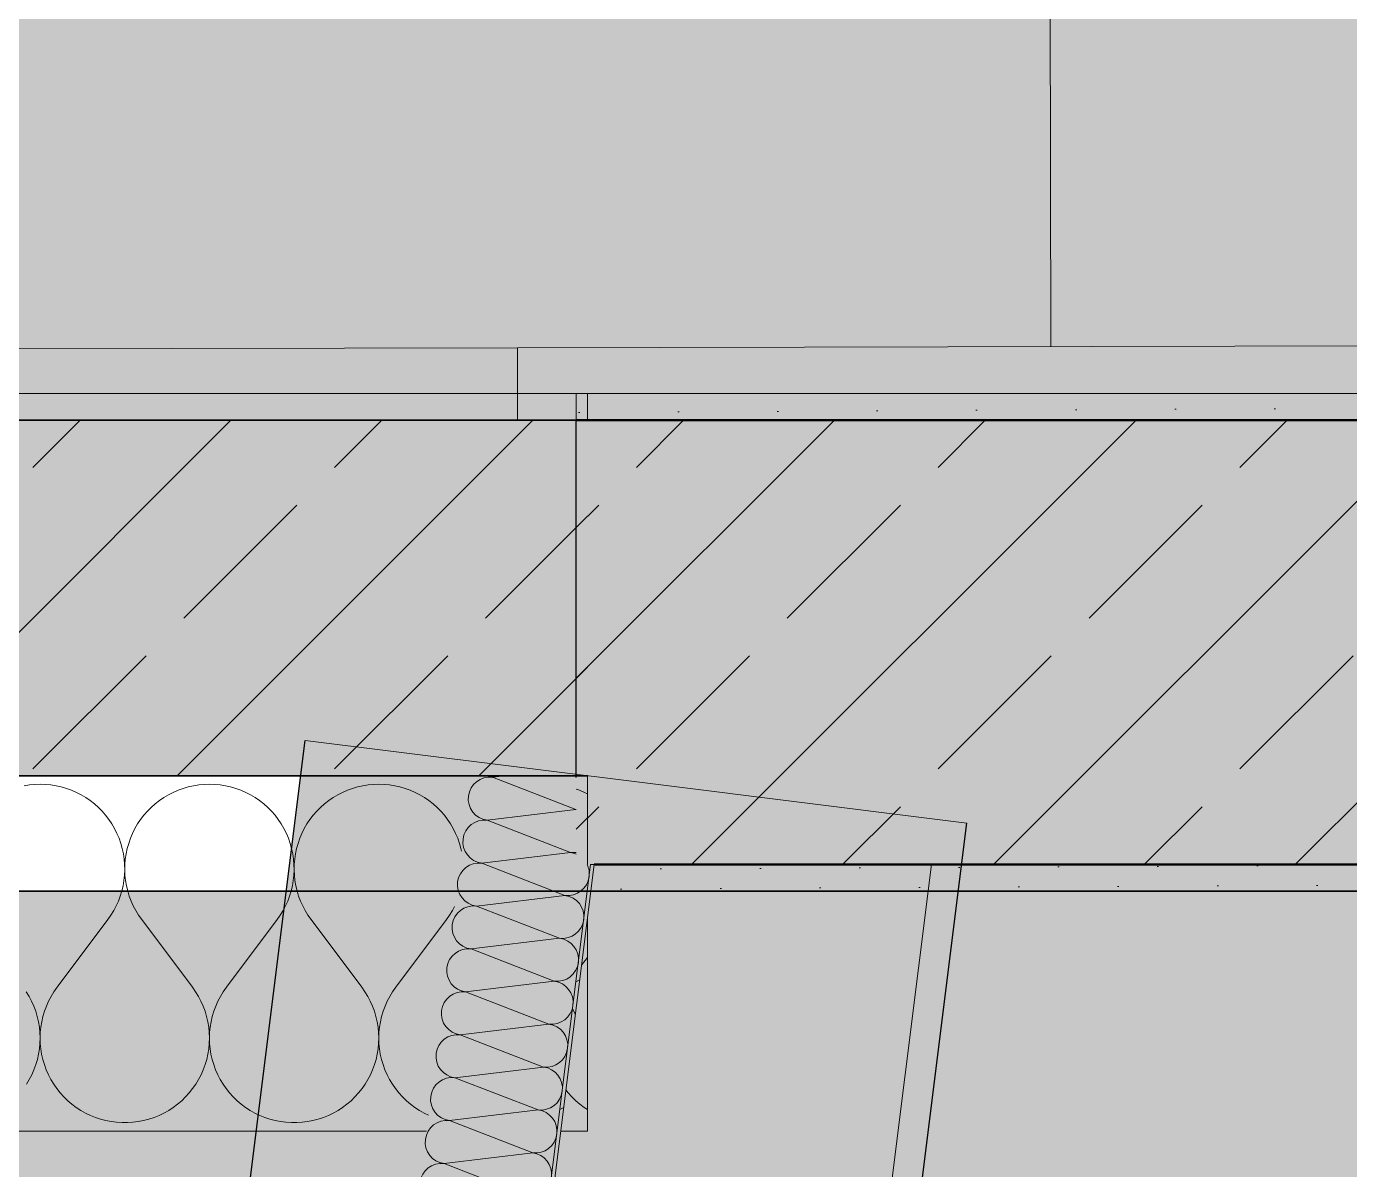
# Model space of a CAD drawing. Header units: metres. Extents: x -22.4 to 53.1, y 133.6 to 157.9.
# Drawn here: x 29.599 to 30.343, y 137.618 to 138.262 of the extents above; entities that cross this region are included whole.
import ezdxf

# ---------------------------------------------------------------- set-up
doc = ezdxf.new("R2010")
doc.units = ezdxf.units.M
doc.header["$MEASUREMENT"] = 0
doc.linetypes.add('Punktlinie', pattern=[0.0035, 0, -0.0035])
doc.linetypes.add('Strichlinie_ eng', pattern=[0.0023, 0.0015, -0.0008])
for name, color, linetype in [('10  Fassade', 7, 'Continuous'), ('10  Fassade_Schnittschraffur', 7, 'Continuous'), ('10  Treppen + Rampen', 7, 'Continuous'), ('10  Wand Massiv', 7, 'Continuous'), ('10  Wand Massiv_Deckschraffur', 7, 'Continuous'), ('10  Wand Massiv_Fenster', 7, 'Continuous'), ('10  Wand Massiv_Schnittschraffur', 7, 'Continuous'), ('20  Boden Aufbauten', 7, 'Continuous'), ('20  Boden Aufbauten_Deckschraffur', 7, 'Continuous'), ('Neubau_10  Treppen + Rampen', 7, 'Continuous'), ('Neubau_20  Boden Aufbauten', 7, 'Continuous'), ('Neubau_20  Boden Aufbauten_Deckschraffur', 7, 'Continuous'), ('Neubau_50  NUF - Raumstempel', 7, 'Continuous')]:
    doc.layers.add(name, color=color, linetype=linetype)
pattern_1 = [(26.86749, (-110.107942, 75.264664), (-0.0112982155, 0.0223013526), [0, -0.025])]

# ---------------------------------------------------------------- blocks, each defined once
blk = doc.blocks.new('*X23', base_point=(-23.4289, 120.77961))
at = {"layer": '20  Boden Aufbauten_Deckschraffur', "color": 254, "linetype": 'Continuous', "lineweight": 18, "ltscale": 1000, "true_color": 0xdfdfdf}
for p, q in [((30.17478, 138.08137), (30.17415, 138.38137)), ((29.87478, 138.08074), (30.76843, 138.08263)), ((28.97479, 138.07882), (29.87478, 138.08074)), ((28.97479, 138.07882), (29.87478, 138.08074)), ((29.87487, 138.03991), (29.87478, 138.08074))]:
    blk.add_line(p, q, dxfattribs=at)
blk = doc.blocks.new('*X62', base_point=(-23.4289, 120.77961))
at = {"layer": '10  Wand Massiv_Schnittschraffur', "color": 98, "linetype": 'Continuous', "lineweight": 13, "ltscale": 1000, "true_color": 0x000100}
for p, q in [((29.60033, 137.83477), (29.59736, 137.83429)), ((29.60333, 137.83505), (29.60033, 137.83477)), ((29.60634, 137.83515), (29.60333, 137.83505)), ((29.60935, 137.83505), (29.60634, 137.83515)), ((29.61235, 137.83477), (29.60935, 137.83505)), ((29.61533, 137.83429), (29.61235, 137.83477)), ((29.61827, 137.83363), (29.61533, 137.83429)), ((29.62116, 137.83278), (29.61827, 137.83363)), ((29.62399, 137.83176), (29.62116, 137.83278)), ((29.62675, 137.83055), (29.62399, 137.83176)), ((29.62943, 137.82918), (29.62675, 137.83055)), ((29.63202, 137.82763), (29.62943, 137.82918)), ((29.6785, 137.82918), (29.67591, 137.82763)), ((29.68118, 137.83055), (29.6785, 137.82918)), ((29.68394, 137.83176), (29.68118, 137.83055)), ((29.68677, 137.83278), (29.68394, 137.83176)), ((29.68966, 137.83363), (29.68677, 137.83278)), ((29.6926, 137.83429), (29.68966, 137.83363)), ((29.69557, 137.83477), (29.6926, 137.83429)), ((29.69857, 137.83505), (29.69557, 137.83477)), ((29.70158, 137.83515), (29.69857, 137.83505)), ((29.70459, 137.83505), (29.70158, 137.83515)), ((29.70759, 137.83477), (29.70459, 137.83505)), ((29.71057, 137.83429), (29.70759, 137.83477)), ((29.7135, 137.83363), (29.71057, 137.83429)), ((29.71639, 137.83278), (29.7135, 137.83363)), ((29.71923, 137.83176), (29.71639, 137.83278)), ((29.72199, 137.83055), (29.71923, 137.83176)), ((29.72467, 137.82918), (29.72199, 137.83055)), ((29.72725, 137.82763), (29.72467, 137.82918)), ((29.77373, 137.82918), (29.77115, 137.82763)), ((29.77641, 137.83055), (29.77373, 137.82918)), ((29.77917, 137.83176), (29.77641, 137.83055)), ((29.78201, 137.83278), (29.77917, 137.83176)), ((29.7849, 137.83363), (29.78201, 137.83278)), ((29.78784, 137.83429), (29.7849, 137.83363)), ((29.79081, 137.83477), (29.78784, 137.83429)), ((29.79381, 137.83505), (29.79081, 137.83477)), ((29.79682, 137.83515), (29.79381, 137.83505)), ((29.79983, 137.83505), (29.79682, 137.83515)), ((29.80283, 137.83477), (29.79983, 137.83505)), ((29.8058, 137.83429), (29.80283, 137.83477)), ((29.80874, 137.83363), (29.8058, 137.83429)), ((29.81163, 137.83278), (29.80874, 137.83363)), ((29.81446, 137.83176), (29.81163, 137.83278)), ((29.81723, 137.83055), (29.81446, 137.83176)), ((29.81991, 137.82918), (29.81723, 137.83055)), ((29.82249, 137.82763), (29.81991, 137.82918)), ((29.6345, 137.82593), (29.63202, 137.82763)), ((29.63687, 137.82407), (29.6345, 137.82593)), ((29.63912, 137.82207), (29.63687, 137.82407)), ((29.64124, 137.81993), (29.63912, 137.82207)), ((29.6688, 137.82207), (29.66669, 137.81993)), ((29.67105, 137.82407), (29.6688, 137.82207)), ((29.67343, 137.82593), (29.67105, 137.82407)), ((29.67591, 137.82763), (29.67343, 137.82593)), ((29.72974, 137.82593), (29.72725, 137.82763)), ((29.73211, 137.82407), (29.72974, 137.82593)), ((29.73436, 137.82207), (29.73211, 137.82407)), ((29.73648, 137.81993), (29.73436, 137.82207)), ((29.76404, 137.82207), (29.76192, 137.81993)), ((29.76629, 137.82407), (29.76404, 137.82207)), ((29.76866, 137.82593), (29.76629, 137.82407)), ((29.77115, 137.82763), (29.76866, 137.82593)), ((29.82498, 137.82593), (29.82249, 137.82763)), ((29.82735, 137.82407), (29.82498, 137.82593)), ((29.8296, 137.82207), (29.82735, 137.82407)), ((29.83172, 137.81993), (29.8296, 137.82207)), ((29.64322, 137.81766), (29.64124, 137.81993)), ((29.64505, 137.81527), (29.64322, 137.81766)), ((29.64673, 137.81276), (29.64505, 137.81527)), ((29.66288, 137.81527), (29.6612, 137.81276)), ((29.66471, 137.81766), (29.66288, 137.81527)), ((29.66669, 137.81993), (29.66471, 137.81766)), ((29.73846, 137.81766), (29.73648, 137.81993)), ((29.74029, 137.81527), (29.73846, 137.81766)), ((29.74196, 137.81276), (29.74029, 137.81527)), ((29.75811, 137.81527), (29.75644, 137.81276)), ((29.75994, 137.81766), (29.75811, 137.81527)), ((29.76192, 137.81993), (29.75994, 137.81766)), ((29.83369, 137.81766), (29.83172, 137.81993)), ((29.83553, 137.81527), (29.83369, 137.81766)), ((29.8372, 137.81276), (29.83553, 137.81527)), ((29.64824, 137.81016), (29.64673, 137.81276)), ((29.64959, 137.80747), (29.64824, 137.81016)), ((29.65076, 137.80469), (29.64959, 137.80747)), ((29.65834, 137.80747), (29.65716, 137.80469)), ((29.65968, 137.81016), (29.65834, 137.80747)), ((29.6612, 137.81276), (29.65968, 137.81016)), ((29.74348, 137.81016), (29.74196, 137.81276)), ((29.74483, 137.80747), (29.74348, 137.81016)), ((29.746, 137.80469), (29.74483, 137.80747)), ((29.75358, 137.80747), (29.7524, 137.80469)), ((29.75492, 137.81016), (29.75358, 137.80747)), ((29.75644, 137.81276), (29.75492, 137.81016)), ((29.83872, 137.81016), (29.8372, 137.81276)), ((29.84006, 137.80747), (29.83872, 137.81016)), ((29.84124, 137.80469), (29.84006, 137.80747)), ((29.65176, 137.80185), (29.65076, 137.80469)), ((29.65257, 137.79895), (29.65176, 137.80185)), ((29.6532, 137.796), (29.65257, 137.79895)), ((29.65535, 137.79895), (29.65472, 137.796)), ((29.65617, 137.80185), (29.65535, 137.79895)), ((29.65716, 137.80469), (29.65617, 137.80185)), ((29.747, 137.80185), (29.746, 137.80469)), ((29.74781, 137.79895), (29.747, 137.80185)), ((29.74844, 137.796), (29.74781, 137.79895)), ((29.75059, 137.79895), (29.74996, 137.796)), ((29.75141, 137.80185), (29.75059, 137.79895)), ((29.7524, 137.80469), (29.75141, 137.80185)), ((29.84223, 137.80185), (29.84124, 137.80469)), ((29.84305, 137.79895), (29.84223, 137.80185)), ((29.84335, 137.79753), (29.84305, 137.79895)), ((29.65364, 137.79302), (29.6532, 137.796)), ((29.6539, 137.79002), (29.65364, 137.79302)), ((29.65428, 137.79302), (29.65403, 137.79002)), ((29.65472, 137.796), (29.65428, 137.79302)), ((29.74888, 137.79302), (29.74844, 137.796)), ((29.74914, 137.79002), (29.74888, 137.79302)), ((29.74952, 137.79302), (29.74927, 137.79002)), ((29.74996, 137.796), (29.74952, 137.79302)), ((29.65351, 137.78101), (29.65383, 137.784)), ((29.65383, 137.784), (29.65396, 137.78701)), ((29.65396, 137.78701), (29.6539, 137.79002)), ((29.65403, 137.79002), (29.65397, 137.78701)), ((29.65397, 137.78701), (29.65409, 137.784)), ((29.65409, 137.784), (29.65441, 137.78101)), ((29.74875, 137.78101), (29.74907, 137.784)), ((29.74907, 137.784), (29.7492, 137.78701)), ((29.7492, 137.78701), (29.74914, 137.79002)), ((29.74927, 137.79002), (29.7492, 137.78701)), ((29.7492, 137.78701), (29.74933, 137.784)), ((29.74933, 137.784), (29.74965, 137.78101)), ((29.65231, 137.77511), (29.65301, 137.77804)), ((29.65301, 137.77804), (29.65351, 137.78101)), ((29.65441, 137.78101), (29.65492, 137.77804)), ((29.65492, 137.77804), (29.65561, 137.77511)), ((29.74755, 137.77511), (29.74825, 137.77804)), ((29.74825, 137.77804), (29.74875, 137.78101)), ((29.74965, 137.78101), (29.75016, 137.77804)), ((29.75016, 137.77804), (29.75085, 137.77511)), ((29.64914, 137.76666), (29.65038, 137.7694)), ((29.65038, 137.7694), (29.65144, 137.77222)), ((29.65144, 137.77222), (29.65231, 137.77511)), ((29.65561, 137.77511), (29.65649, 137.77222)), ((29.65649, 137.77222), (29.65755, 137.7694)), ((29.65755, 137.7694), (29.65878, 137.76666)), ((29.74438, 137.76666), (29.74562, 137.7694)), ((29.74562, 137.7694), (29.74667, 137.77222)), ((29.74667, 137.77222), (29.74755, 137.77511)), ((29.75085, 137.77511), (29.75173, 137.77222)), ((29.75173, 137.77222), (29.75278, 137.7694)), ((29.75278, 137.7694), (29.75402, 137.76666)), ((29.64444, 137.75896), (29.64617, 137.76142)), ((29.64617, 137.76142), (29.64774, 137.76399)), ((29.64774, 137.76399), (29.64914, 137.76666)), ((29.65878, 137.76666), (29.66019, 137.76399)), ((29.66019, 137.76399), (29.66176, 137.76142)), ((29.66176, 137.76142), (29.66349, 137.75896)), ((29.73968, 137.75896), (29.74141, 137.76142)), ((29.74141, 137.76142), (29.74298, 137.76399)), ((29.74298, 137.76399), (29.74438, 137.76666)), ((29.75402, 137.76666), (29.75542, 137.76399)), ((29.75542, 137.76399), (29.75699, 137.76142)), ((29.75699, 137.76142), (29.75872, 137.75896)), ((29.83491, 137.75896), (29.83665, 137.76142)), ((29.83665, 137.76142), (29.83822, 137.76399)), ((29.83822, 137.76399), (29.83944, 137.76631)), ((29.61587, 137.72086), (29.64444, 137.75896)), ((29.69206, 137.72086), (29.66349, 137.75896)), ((29.71111, 137.72086), (29.73968, 137.75896)), ((29.7873, 137.72086), (29.75872, 137.75896)), ((29.80634, 137.72086), (29.83491, 137.75896)), ((29.60016, 137.71575), (29.59857, 137.71836)), ((29.61411, 137.71836), (29.61252, 137.71575)), ((29.61587, 137.72086), (29.61411, 137.71836)), ((29.69381, 137.71836), (29.69206, 137.72086)), ((29.6954, 137.71575), (29.69381, 137.71836)), ((29.70935, 137.71836), (29.70776, 137.71575)), ((29.71111, 137.72086), (29.70935, 137.71836)), ((29.78905, 137.71836), (29.7873, 137.72086)), ((29.79064, 137.71575), (29.78905, 137.71836)), ((29.80459, 137.71836), (29.803, 137.71575)), ((29.80634, 137.72086), (29.80459, 137.71836)), ((29.60158, 137.71304), (29.60016, 137.71575)), ((29.60283, 137.71025), (29.60158, 137.71304)), ((29.60389, 137.70739), (29.60283, 137.71025)), ((29.60986, 137.71025), (29.6088, 137.70739)), ((29.6111, 137.71304), (29.60986, 137.71025)), ((29.61252, 137.71575), (29.6111, 137.71304)), ((29.69682, 137.71304), (29.6954, 137.71575)), ((29.69806, 137.71025), (29.69682, 137.71304)), ((29.69913, 137.70739), (29.69806, 137.71025)), ((29.7051, 137.71025), (29.70404, 137.70739)), ((29.70634, 137.71304), (29.7051, 137.71025)), ((29.70776, 137.71575), (29.70634, 137.71304)), ((29.79206, 137.71304), (29.79064, 137.71575)), ((29.7933, 137.71025), (29.79206, 137.71304)), ((29.79436, 137.70739), (29.7933, 137.71025)), ((29.80034, 137.71025), (29.79928, 137.70739)), ((29.80158, 137.71304), (29.80034, 137.71025)), ((29.803, 137.71575), (29.80158, 137.71304)), ((29.60476, 137.70446), (29.60389, 137.70739)), ((29.60545, 137.70148), (29.60476, 137.70446)), ((29.60792, 137.70446), (29.60724, 137.70148)), ((29.6088, 137.70739), (29.60792, 137.70446)), ((29.7, 137.70446), (29.69913, 137.70739)), ((29.70069, 137.70148), (29.7, 137.70446)), ((29.70316, 137.70446), (29.70248, 137.70148)), ((29.70404, 137.70739), (29.70316, 137.70446)), ((29.79524, 137.70446), (29.79436, 137.70739)), ((29.79592, 137.70148), (29.79524, 137.70446)), ((29.7984, 137.70446), (29.79772, 137.70148)), ((29.79928, 137.70739), (29.7984, 137.70446)), ((29.60594, 137.69846), (29.60545, 137.70148)), ((29.60624, 137.69542), (29.60594, 137.69846)), ((29.60634, 137.69237), (29.60624, 137.69542)), ((29.60645, 137.69542), (29.60634, 137.69237)), ((29.60675, 137.69846), (29.60645, 137.69542)), ((29.60724, 137.70148), (29.60675, 137.69846)), ((29.70118, 137.69846), (29.70069, 137.70148)), ((29.70148, 137.69542), (29.70118, 137.69846)), ((29.70158, 137.69237), (29.70148, 137.69542)), ((29.70168, 137.69542), (29.70158, 137.69237)), ((29.70198, 137.69846), (29.70168, 137.69542)), ((29.70248, 137.70148), (29.70198, 137.69846)), ((29.79642, 137.69846), (29.79592, 137.70148)), ((29.79672, 137.69542), (29.79642, 137.69846)), ((29.79682, 137.69237), (29.79672, 137.69542)), ((29.79692, 137.69542), (29.79682, 137.69237)), ((29.79722, 137.69846), (29.79692, 137.69542)), ((29.79772, 137.70148), (29.79722, 137.69846)), ((29.60596, 137.68627), (29.60625, 137.68931)), ((29.60625, 137.68931), (29.60634, 137.69237)), ((29.60634, 137.69237), (29.60644, 137.68931)), ((29.60644, 137.68931), (29.60673, 137.68627)), ((29.7012, 137.68627), (29.70149, 137.68931)), ((29.70149, 137.68931), (29.70158, 137.69237)), ((29.70158, 137.69237), (29.70167, 137.68931)), ((29.70167, 137.68931), (29.70196, 137.68627)), ((29.79644, 137.68627), (29.79673, 137.68931)), ((29.79673, 137.68931), (29.79682, 137.69237)), ((29.79682, 137.69237), (29.79691, 137.68931)), ((29.79691, 137.68931), (29.7972, 137.68627)), ((29.60394, 137.67734), (29.6048, 137.68027)), ((29.6048, 137.68027), (29.60548, 137.68325)), ((29.60548, 137.68325), (29.60596, 137.68627)), ((29.60673, 137.68627), (29.60721, 137.68325)), ((29.60721, 137.68325), (29.60788, 137.68027)), ((29.60788, 137.68027), (29.60875, 137.67734)), ((29.69918, 137.67734), (29.70004, 137.68027)), ((29.70004, 137.68027), (29.70072, 137.68325)), ((29.70072, 137.68325), (29.7012, 137.68627)), ((29.70196, 137.68627), (29.70245, 137.68325)), ((29.70245, 137.68325), (29.70312, 137.68027)), ((29.70312, 137.68027), (29.70399, 137.67734)), ((29.79441, 137.67734), (29.79528, 137.68027)), ((29.79528, 137.68027), (29.79595, 137.68325)), ((29.79595, 137.68325), (29.79644, 137.68627)), ((29.7972, 137.68627), (29.79768, 137.68325)), ((29.79768, 137.68325), (29.79836, 137.68027)), ((29.79836, 137.68027), (29.79923, 137.67734)), ((29.60165, 137.67168), (29.60289, 137.67447)), ((29.60289, 137.67447), (29.60394, 137.67734)), ((29.60875, 137.67734), (29.6098, 137.67447)), ((29.6098, 137.67447), (29.61103, 137.67168)), ((29.69689, 137.67168), (29.69812, 137.67447)), ((29.69812, 137.67447), (29.69918, 137.67734)), ((29.70399, 137.67734), (29.70504, 137.67447)), ((29.70504, 137.67447), (29.70627, 137.67168)), ((29.79213, 137.67168), (29.79336, 137.67447)), ((29.79336, 137.67447), (29.79441, 137.67734)), ((29.79923, 137.67734), (29.80028, 137.67447)), ((29.80028, 137.67447), (29.80151, 137.67168)), ((29.59866, 137.66635), (29.60024, 137.66897)), ((29.60024, 137.66897), (29.60165, 137.67168)), ((29.61103, 137.67168), (29.61244, 137.66897)), ((29.61244, 137.66897), (29.61403, 137.66635)), ((29.61403, 137.66635), (29.61577, 137.66385)), ((29.69215, 137.66385), (29.6939, 137.66635)), ((29.6939, 137.66635), (29.69548, 137.66897)), ((29.69548, 137.66897), (29.69689, 137.67168)), ((29.70627, 137.67168), (29.70768, 137.66897)), ((29.70768, 137.66897), (29.70926, 137.66635)), ((29.70926, 137.66635), (29.71101, 137.66385)), ((29.78739, 137.66385), (29.78914, 137.66635)), ((29.78914, 137.66635), (29.79072, 137.66897)), ((29.79072, 137.66897), (29.79213, 137.67168)), ((29.80151, 137.67168), (29.80292, 137.66897)), ((29.80292, 137.66897), (29.8045, 137.66635)), ((29.8045, 137.66635), (29.80625, 137.66385)), ((29.61577, 137.66385), (29.61767, 137.66145)), ((29.61767, 137.66145), (29.61973, 137.65919)), ((29.61973, 137.65919), (29.62192, 137.65706)), ((29.686, 137.65706), (29.6882, 137.65919)), ((29.6882, 137.65919), (29.69025, 137.66145)), ((29.69025, 137.66145), (29.69215, 137.66385)), ((29.71101, 137.66385), (29.71291, 137.66145)), ((29.71291, 137.66145), (29.71497, 137.65919)), ((29.71497, 137.65919), (29.71716, 137.65706)), ((29.78124, 137.65706), (29.78344, 137.65919)), ((29.78344, 137.65919), (29.78549, 137.66145)), ((29.78549, 137.66145), (29.78739, 137.66385)), ((29.80625, 137.66385), (29.80815, 137.66145)), ((29.80815, 137.66145), (29.8102, 137.65919)), ((29.8102, 137.65919), (29.8124, 137.65706)), ((29.62192, 137.65706), (29.62425, 137.65508)), ((29.62425, 137.65508), (29.62669, 137.65325)), ((29.62669, 137.65325), (29.62925, 137.65158)), ((29.62925, 137.65158), (29.63192, 137.65008)), ((29.63192, 137.65008), (29.63467, 137.64875)), ((29.67326, 137.64875), (29.67601, 137.65008)), ((29.67601, 137.65008), (29.67867, 137.65158)), ((29.67867, 137.65158), (29.68123, 137.65325)), ((29.68123, 137.65325), (29.68368, 137.65508)), ((29.68368, 137.65508), (29.686, 137.65706)), ((29.71716, 137.65706), (29.71948, 137.65508)), ((29.71948, 137.65508), (29.72193, 137.65325)), ((29.72193, 137.65325), (29.72449, 137.65158)), ((29.72449, 137.65158), (29.72715, 137.65008)), ((29.72715, 137.65008), (29.72991, 137.64875)), ((29.7685, 137.64875), (29.77125, 137.65008)), ((29.77125, 137.65008), (29.77391, 137.65158)), ((29.77391, 137.65158), (29.77647, 137.65325)), ((29.77647, 137.65325), (29.77892, 137.65508)), ((29.77892, 137.65508), (29.78124, 137.65706)), ((29.8124, 137.65706), (29.81472, 137.65508)), ((29.81472, 137.65508), (29.81717, 137.65325)), ((29.81717, 137.65325), (29.81973, 137.65158)), ((29.81973, 137.65158), (29.82239, 137.65008)), ((29.82239, 137.65008), (29.82473, 137.64895)), ((29.63467, 137.64875), (29.6375, 137.64761)), ((29.6375, 137.64761), (29.6404, 137.64664)), ((29.6404, 137.64664), (29.64336, 137.64587)), ((29.64336, 137.64587), (29.64635, 137.64528)), ((29.64635, 137.64528), (29.64939, 137.64489)), ((29.64939, 137.64489), (29.65243, 137.64469)), ((29.65243, 137.64469), (29.65549, 137.64469)), ((29.65549, 137.64469), (29.65854, 137.64489)), ((29.65854, 137.64489), (29.66157, 137.64528)), ((29.66157, 137.64528), (29.66457, 137.64587)), ((29.66457, 137.64587), (29.66753, 137.64664)), ((29.66753, 137.64664), (29.67043, 137.64761)), ((29.67043, 137.64761), (29.67326, 137.64875)), ((29.72991, 137.64875), (29.73274, 137.64761)), ((29.73274, 137.64761), (29.73564, 137.64664)), ((29.73564, 137.64664), (29.73859, 137.64587)), ((29.73859, 137.64587), (29.74159, 137.64528)), ((29.74159, 137.64528), (29.74462, 137.64489)), ((29.74462, 137.64489), (29.74767, 137.64469)), ((29.74767, 137.64469), (29.75073, 137.64469)), ((29.75073, 137.64469), (29.75378, 137.64489)), ((29.75378, 137.64489), (29.75681, 137.64528)), ((29.75681, 137.64528), (29.75981, 137.64587)), ((29.75981, 137.64587), (29.76276, 137.64664)), ((29.76276, 137.64664), (29.76566, 137.64761)), ((29.76566, 137.64761), (29.7685, 137.64875))]:
    blk.add_line(p, q, dxfattribs=at)
blk = doc.blocks.new('*X63', base_point=(-23.4289, 120.77961))
at = {"layer": '10  Wand Massiv_Schnittschraffur', "color": 98, "linetype": 'Continuous', "lineweight": 13, "ltscale": 1000, "true_color": 0x000100}
for p, q in [((29.9097, 137.83176), (29.90791, 137.83241)), ((29.91246, 137.83055), (29.9097, 137.83176)), ((29.91417, 137.82967), (29.91246, 137.83055))]:
    blk.add_line(p, q, dxfattribs=at)
blk = doc.blocks.new('*X64', base_point=(-23.4289, 120.77961))
at = {"layer": '10  Wand Massiv_Schnittschraffur', "color": 98, "linetype": 'Continuous', "lineweight": 13, "ltscale": 1000, "true_color": 0x000100}
for p, q in [((29.91088, 137.73326), (29.91417, 137.73765)), ((29.90209, 137.66309), (29.90339, 137.66145)), ((29.90339, 137.66145), (29.90544, 137.65919)), ((29.90544, 137.65919), (29.90763, 137.65706)), ((29.90763, 137.65706), (29.90996, 137.65508)), ((29.90996, 137.65508), (29.91241, 137.65325)), ((29.91241, 137.65325), (29.91417, 137.6521))]:
    blk.add_line(p, q, dxfattribs=at)
blk = doc.blocks.new('*X66', base_point=(-23.4289, 120.77961))
at = {"layer": '10  Fassade_Schnittschraffur', "color": 98, "linetype": 'Continuous', "lineweight": 13, "ltscale": 1000, "true_color": 0x000100}
for p, q in [((29.86081, 137.839), (29.86597, 137.83962)), ((29.86081, 137.839), (29.90759, 137.82087)), ((29.85779, 137.81485), (29.90759, 137.82087)), ((29.85779, 137.81485), (29.90456, 137.79673)), ((29.85476, 137.79071), (29.90456, 137.79673)), ((29.85476, 137.79071), (29.90154, 137.77258)), ((29.85173, 137.76657), (29.90154, 137.77258)), ((29.85173, 137.76657), (29.89851, 137.74844)), ((29.84871, 137.74242), (29.89851, 137.74844)), ((29.84871, 137.74242), (29.89548, 137.7243)), ((29.84568, 137.71828), (29.89548, 137.7243)), ((29.84568, 137.71828), (29.89246, 137.70015)), ((29.84265, 137.69413), (29.89246, 137.70015)), ((29.84265, 137.69413), (29.88943, 137.67601)), ((29.83963, 137.66999), (29.88943, 137.67601)), ((29.83963, 137.66999), (29.8864, 137.65186)), ((29.8366, 137.64584), (29.8864, 137.65186)), ((29.8366, 137.64584), (29.88338, 137.62772)), ((29.83358, 137.6217), (29.88338, 137.62772)), ((29.83358, 137.6217), (29.88035, 137.60357)), ((29.83055, 137.59755), (29.88035, 137.60357)), ((29.83055, 137.59755), (29.87732, 137.57943)), ((29.82752, 137.57341), (29.87732, 137.57943)), ((29.82752, 137.57341), (29.8743, 137.55528)), ((29.8245, 137.54927), (29.8743, 137.55528)), ((29.8245, 137.54927), (29.87127, 137.53114)), ((29.82147, 137.52512), (29.87127, 137.53114)), ((29.82147, 137.52512), (29.86825, 137.507)), ((29.81844, 137.50098), (29.86825, 137.507)), ((29.81844, 137.50098), (29.86522, 137.48285)), ((29.81542, 137.47683), (29.86522, 137.48285)), ((29.81542, 137.47683), (29.86219, 137.45871)), ((29.81239, 137.45269), (29.86219, 137.45871)), ((29.81239, 137.45269), (29.85917, 137.43456)), ((29.80936, 137.42854), (29.85917, 137.43456)), ((29.80936, 137.42854), (29.85614, 137.41042)), ((29.80634, 137.4044), (29.85614, 137.41042)), ((29.80634, 137.4044), (29.80734, 137.40401))]:
    blk.add_line(p, q, dxfattribs=at)
for centre, start, end in [((29.8593, 137.82693), 82.85537, 172.85537), ((29.86233, 137.85107), 248.42783, 262.85537), ((29.8593, 137.82693), 172.85537, 262.85537), ((29.90608, 137.8088), 81.34761, 82.85537), ((29.9091, 137.83295), 262.85537, 264.35817), ((29.85627, 137.80278), 82.85537, 172.85537), ((29.85627, 137.80278), 172.85537, 262.85537), ((29.90608, 137.8088), 262.85537, 278.65239), ((29.90305, 137.78466), 66.47256, 82.85537), ((29.85325, 137.77864), 82.85537, 172.85537), ((29.90305, 137.78466), 352.85537, 25.56956), ((29.85325, 137.77864), 172.85537, 262.85537), ((29.90305, 137.78466), 262.85537, 352.85537), ((29.90002, 137.76051), 352.85537, 82.85537), ((29.85022, 137.75449), 82.85537, 172.85537), ((29.85022, 137.75449), 172.85537, 262.85537), ((29.90002, 137.76051), 262.85537, 352.85537), ((29.897, 137.73637), 352.85537, 82.85537), ((29.84719, 137.73035), 82.85537, 172.85537), ((29.84719, 137.73035), 172.85537, 262.85537), ((29.897, 137.73637), 262.85537, 352.85537), ((29.89397, 137.71222), 352.85537, 82.85537), ((29.84417, 137.7062), 82.85537, 172.85537), ((29.89397, 137.71222), 262.85537, 352.85537), ((29.84417, 137.7062), 172.85537, 262.85537), ((29.89094, 137.68808), 352.85537, 82.85537), ((29.84114, 137.68206), 82.85537, 172.85537), ((29.84114, 137.68206), 172.85537, 262.85537), ((29.89094, 137.68808), 262.85537, 352.85537), ((29.88792, 137.66393), 352.85537, 82.85537), ((29.83812, 137.65792), 82.85537, 172.85537), ((29.83812, 137.65792), 172.85537, 262.85537), ((29.88792, 137.66393), 262.85537, 352.85537), ((29.88489, 137.63979), 352.85537, 82.85537), ((29.83509, 137.63377), 82.85537, 172.85537), ((29.83509, 137.63377), 172.85537, 262.85537), ((29.88489, 137.63979), 262.85537, 352.85537), ((29.88186, 137.61565), 352.85537, 82.85537), ((29.83206, 137.60963), 82.85537, 172.85537), ((29.88186, 137.61565), 262.85537, 352.85537), ((29.83206, 137.60963), 172.85537, 262.85537), ((29.82904, 137.58548), 82.85537, 172.85537), ((29.87884, 137.5915), 352.85537, 82.85537), ((29.82904, 137.58548), 172.85537, 262.85537), ((29.87884, 137.5915), 262.85537, 352.85537), ((29.87581, 137.56736), 352.85537, 82.85537), ((29.82601, 137.56134), 82.85537, 172.85537), ((29.82601, 137.56134), 172.85537, 262.85537), ((29.87581, 137.56736), 262.85537, 352.85537), ((29.87278, 137.54321), 352.85537, 82.85537), ((29.82298, 137.53719), 82.85537, 172.85537), ((29.82298, 137.53719), 172.85537, 262.85537), ((29.87278, 137.54321), 262.85537, 352.85537), ((29.86976, 137.51907), 352.85537, 82.85537), ((29.81996, 137.51305), 82.85537, 172.85537), ((29.86976, 137.51907), 262.85537, 352.85537), ((29.81996, 137.51305), 172.85537, 262.85537), ((29.81693, 137.4889), 82.85537, 172.85537), ((29.86673, 137.49492), 352.85537, 82.85537), ((29.81693, 137.4889), 172.85537, 262.85537), ((29.86673, 137.49492), 262.85537, 352.85537), ((29.86371, 137.47078), 352.85537, 82.85537), ((29.8139, 137.46476), 82.85537, 172.85537), ((29.8139, 137.46476), 172.85537, 262.85537), ((29.86371, 137.47078), 262.85537, 352.85537), ((29.86068, 137.44664), 352.85537, 82.85537), ((29.81088, 137.44062), 82.85537, 172.85537), ((29.81088, 137.44062), 172.85537, 262.85537), ((29.86068, 137.44664), 262.85537, 352.85537), ((29.85765, 137.42249), 352.85537, 82.85537), ((29.80785, 137.41647), 82.85537, 172.85537), ((29.85765, 137.42249), 262.85537, 352.85537), ((29.80785, 137.41647), 172.85537, 262.85537), ((29.78219, 137.40743), 351.63286, 352.85537), ((29.80482, 137.39233), 82.85537, 94.71333), ((29.85463, 137.39835), 352.85537, 82.85537), ((29.85463, 137.39835), 351.63286, 352.85537)]:
    blk.add_arc(centre, 0.01217, start, end, dxfattribs=at)

msp = doc.modelspace()

# ---------------------------------------------------------------- hatches: boundary and pattern name
at = {"layer": '10  Fassade_Schnittschraffur', "linetype": 'Continuous', "lineweight": 0, "true_color": 0xffffff}
msp.add_hatch(color=7, dxfattribs=at).paths.add_polyline_path([(29.86667, 137.39658), (29.86865, 137.39633), (29.91799, 137.78991), (29.91597, 137.78991)])
at = {"layer": '10  Fassade_Schnittschraffur', "linetype": 'Continuous', "lineweight": 13, "true_color": 0x000100}
h = msp.add_hatch(dxfattribs=at)
h.set_pattern_fill('Dämmung__hart_1_0001', color=98, style=0, pattern_type=2)
h.set_pattern_definition([(26.86749, (-110.10794, 75.264664), (-0.027115717, 0.053523246), []), (116.86749, (-110.10794, 75.264664), (0.053523246, 0.027115717), [])])
h.paths.add_polyline_path([(29.86667, 137.39658), (29.86865, 137.39633), (29.91799, 137.78991), (29.91597, 137.78991)])
at = {"layer": '10  Wand Massiv_Deckschraffur', "linetype": 'Continuous', "lineweight": 0, "true_color": 0xffffff}
msp.add_hatch(color=7, dxfattribs=at).paths.add_polyline_path([(29.75542, 137.85981), (29.23764, 133.7291), (29.61558, 133.7291), (30.1275, 137.81317)])
at = {"layer": '10  Wand Massiv_Schnittschraffur', "linetype": 'Continuous', "lineweight": 0, "true_color": 0xffffff}
for points in [[(29.91417, 138.05491), (24.60343, 138.05491), (24.60343, 138.03991), (29.91417, 138.03991)], [(30.75343, 138.05491), (29.90791, 138.05491), (29.90791, 138.03991), (30.75343, 138.03991)], [(24.60343, 137.83991), (29.91417, 137.83991), (29.91417, 138.03991), (24.60343, 138.03991)], [(30.76843, 138.03991), (29.90791, 138.03991), (29.90791, 137.78991), (30.76843, 137.78991)], [(29.91799, 137.78991), (29.9161, 137.77491), (31.01843, 137.77491), (31.01843, 137.78991)]]:
    msp.add_hatch(color=7, dxfattribs=at).paths.add_polyline_path(points)
at = {"layer": '10  Wand Massiv_Schnittschraffur', "linetype": 'Continuous', "lineweight": 13, "true_color": 0x000100}
h = msp.add_hatch(dxfattribs=at)
h.set_pattern_fill('Gips_0001', color=98, style=0, pattern_type=2)
h.set_pattern_definition(pattern_1)
h.paths.add_polyline_path([(29.91417, 138.05491), (24.60343, 138.05491), (24.60343, 138.03991), (29.91417, 138.03991)])
h = msp.add_hatch(dxfattribs=at)
h.set_pattern_fill('Gips_0001', color=98, style=0, pattern_type=2)
h.set_pattern_definition(pattern_1)
h.paths.add_polyline_path([(30.75343, 138.05491), (29.90791, 138.05491), (29.90791, 138.03991), (30.75343, 138.03991)])
h = msp.add_hatch(dxfattribs=at)
h.set_pattern_fill('Beton__Stahlbeton_0001', color=98, style=0, pattern_type=2)
h.set_pattern_definition([(45, (-110.10794, 75.26466), (-0.08485281, 0.08485281), []), (45, (-110.15037, 75.30709), (-0.08485281, 0.08485281), [0.09, -0.03])])
h.paths.add_polyline_path([(24.60343, 137.83991), (29.91417, 137.83991), (29.91417, 138.03991), (24.60343, 138.03991)])
h = msp.add_hatch(dxfattribs=at)
h.set_pattern_fill('Beton__Stahlbeton_0001', color=98, style=0, pattern_type=2)
h.set_pattern_definition([(45, (-110.10794, 75.26466), (-0.08485281, 0.08485281), []), (45, (-110.15037, 75.30709), (-0.08485281, 0.08485281), [0.09, -0.03])])
h.paths.add_polyline_path([(30.76843, 138.03991), (29.90791, 138.03991), (29.90791, 137.78991), (30.76843, 137.78991)])
h = msp.add_hatch(dxfattribs=at)
h.set_pattern_fill('Gips_0001', color=98, style=0, pattern_type=2)
h.set_pattern_definition(pattern_1)
h.paths.add_polyline_path([(29.91799, 137.78991), (29.9161, 137.77491), (31.01843, 137.77491), (31.01843, 137.78991)])
at = {"layer": '20  Boden Aufbauten_Deckschraffur', "linetype": 'Continuous', "lineweight": 0, "true_color": 0xffffff}
msp.add_hatch(color=7, dxfattribs=at).paths.add_polyline_path([(29.05343, 143.53991), (28.81843, 143.53991), (28.81843, 139.53986), (28.56843, 139.53986), (28.56843, 138.03991), (30.76843, 138.03991), (30.76843, 138.13991), (31.01843, 138.13991), (31.01843, 139.61991), (30.76843, 139.61991), (30.76843, 143.53991), (30.53343, 143.53991), (30.53343, 143.78991), (29.05343, 143.78991)])
at = {"layer": 'Neubau_10  Treppen + Rampen', "linetype": 'Continuous', "lineweight": 0, "true_color": 0x8f8f8f}
msp.add_hatch(color=252, dxfattribs=at).paths.add_polyline_path([(28.77491, 133.7291), (33.15561, 133.7291), (33.15561, 153.39591), (30.76843, 153.39591), (30.76842, 137.77491), (29.28205, 137.77491)])
at = {"layer": 'Neubau_20  Boden Aufbauten_Deckschraffur', "linetype": 'Continuous', "lineweight": 0, "true_color": 0xffffff}
msp.add_hatch(color=7, dxfattribs=at).paths.add_polyline_path([(29.5987, 133.7291), (33.15561, 133.7291), (33.15561, 137.76506), (31.01843, 137.77491), (31.01843, 137.78991), (30.10771, 137.78991)])
at = {"layer": 'Neubau_20  Boden Aufbauten_Deckschraffur', "linetype": 'Continuous', "lineweight": 18}
h = msp.add_hatch(dxfattribs=at)
h.set_pattern_fill('Verband__Quadrat__50x50__4D', color=6, style=0, pattern_type=2)
h.set_pattern_definition([(352.855, (32.2651, 131.5028), (0.062187, 0.496118), []), (82.855, (32.2651, 131.5028), (-0.496118, 0.062187), [])])
h.paths.add_polyline_path([(29.5987, 133.7291), (33.15561, 133.7291), (33.15561, 137.76506), (31.01843, 137.77491), (31.01843, 137.78991), (30.10771, 137.78991)])

# ---------------------------------------------------------------- linework, layer by layer
at = {"layer": '10  Fassade', "color": 7, "linetype": 'Continuous', "lineweight": 13, "ltscale": 1000, "flags": 128}
for points in [[(29.86667, 137.39658), (29.86865, 137.39633), (29.91799, 137.78991), (29.91597, 137.78991)], [(29.91597, 137.78991), (29.86667, 137.39658)]]:
    msp.add_lwpolyline(points, dxfattribs=at)
at = {"layer": '10  Treppen + Rampen', "color": 7, "linetype": 'Strichlinie_ eng', "lineweight": 13, "ltscale": 1000}
msp.add_arc((28.81843, 139.43489), 1.22, 269.4535, 359.63544, dxfattribs=at)
at = {"layer": '10  Wand Massiv', "color": 7, "linetype": 'Continuous', "lineweight": 35, "ltscale": 1000}
for p, q in [((29.91417, 138.03991), (24.60343, 138.03991)), ((24.60343, 137.83991), (29.84867, 137.83991)), ((29.84867, 137.83991), (29.91417, 137.83991))]:
    msp.add_line(p, q, dxfattribs=at)
at = {"layer": '10  Wand Massiv', "color": 7, "linetype": 'Continuous', "lineweight": 50, "ltscale": 1000}
for p, q in [((30.76843, 138.03991), (29.90791, 138.03991)), ((29.91799, 137.78991), (30.76843, 137.78991))]:
    msp.add_line(p, q, dxfattribs=at)
at = {"layer": '10  Wand Massiv', "color": 7, "linetype": 'Continuous', "lineweight": 13, "ltscale": 1000}
for p, q in [((29.75542, 137.85981), (29.80503, 137.85359)), ((29.80503, 137.85359), (29.95386, 137.83493)), ((29.95386, 137.83493), (30.11262, 137.81503)), ((30.11262, 137.81503), (30.1275, 137.81317))]:
    msp.add_line(p, q, dxfattribs=at)
at = {"layer": '10  Wand Massiv', "color": 7, "linetype": 'Continuous', "lineweight": 13, "ltscale": 1000, "flags": 128}
for points in [[(29.91417, 138.05491), (24.60343, 138.05491)], [(30.75343, 138.05491), (29.90791, 138.05491)], [(29.90791, 138.03991), (29.90791, 138.05491)], [(29.91417, 138.03991), (29.91417, 138.05491)], [(29.91417, 137.78991), (29.91417, 137.83991)], [(29.9161, 137.77491), (31.03343, 137.77491)], [(29.91417, 137.63991), (29.91417, 137.7595)], [(24.60343, 137.63991), (29.8236, 137.63991)], [(29.89918, 137.63991), (29.91417, 137.63991)]]:
    msp.add_lwpolyline(points, dxfattribs=at)
at = {"layer": '10  Wand Massiv', "color": 7, "linetype": 'Continuous', "lineweight": 25, "ltscale": 1000, "flags": 128}
msp.add_lwpolyline([(29.90791, 137.83893), (29.90791, 138.03991)], dxfattribs=at)
at = {"layer": '10  Wand Massiv_Fenster', "color": 7, "linetype": 'Continuous', "lineweight": 25, "ltscale": 1000}
for p, q in [((29.23764, 133.7291), (29.75542, 137.85981)), ((29.61558, 133.7291), (30.1275, 137.81317))]:
    msp.add_line(p, q, dxfattribs=at)
at = {"layer": '10  Wand Massiv_Fenster', "color": 7, "linetype": 'Continuous', "lineweight": 13, "ltscale": 1000}
for p, q in [((29.75542, 137.85981), (29.80503, 137.85359)), ((29.80503, 137.85359), (29.95386, 137.83493)), ((29.95386, 137.83493), (30.11262, 137.81503)), ((30.11262, 137.81503), (30.1275, 137.81317))]:
    msp.add_line(p, q, dxfattribs=at)
at = {"layer": '20  Boden Aufbauten', "color": 7, "linetype": 'Continuous', "lineweight": 13, "ltscale": 1000, "flags": 128}
msp.add_lwpolyline([(29.05343, 143.53991), (28.81843, 143.53991), (28.81843, 139.53986), (28.56843, 139.53986), (28.56843, 138.03991), (30.76843, 138.03991), (30.76843, 138.13991), (31.01843, 138.13991), (31.01843, 139.61991), (30.76843, 139.61991), (30.76843, 143.53991), (30.53343, 143.53991), (30.53343, 143.78991), (29.05343, 143.78991)], close=True, dxfattribs=at)
at = {"layer": 'Neubau_10  Treppen + Rampen', "color": 8, "linetype": 'Continuous', "lineweight": 35, "ltscale": 1000, "flags": 128}
msp.add_lwpolyline([(33.15561, 153.39591), (30.76843, 153.39591), (30.76842, 137.77491), (29.28205, 137.77491), (28.77491, 133.7291)], dxfattribs=at)
at = {"layer": 'Neubau_20  Boden Aufbauten', "color": 7, "linetype": 'Continuous', "lineweight": 13, "ltscale": 1000, "flags": 128}
msp.add_lwpolyline([(33.15561, 137.76506), (31.01843, 137.77491), (31.01843, 137.78991), (30.10771, 137.78991), (29.5987, 133.7291)], dxfattribs=at)
at = {"layer": 'Neubau_50  NUF - Raumstempel', "color": 7, "linetype": 'Punktlinie', "lineweight": 13, "ltscale": 1000, "flags": 128}
msp.add_lwpolyline([(29.61558, 133.7291), (30.12271, 137.77491), (33.15561, 137.77491)], dxfattribs=at)

# ---------------------------------------------------------------- block references
at = {"layer": '10  Treppen + Rampen', "color": 7, "linetype": 'Continuous', "lineweight": 13, "ltscale": 1000}
for name in ['*X23', '*X66', '*X62', '*X63', '*X64']:
    msp.add_blockref(name, (-23.4289, 120.77961), dxfattribs=at)

doc.saveas('drawing.dxf')
